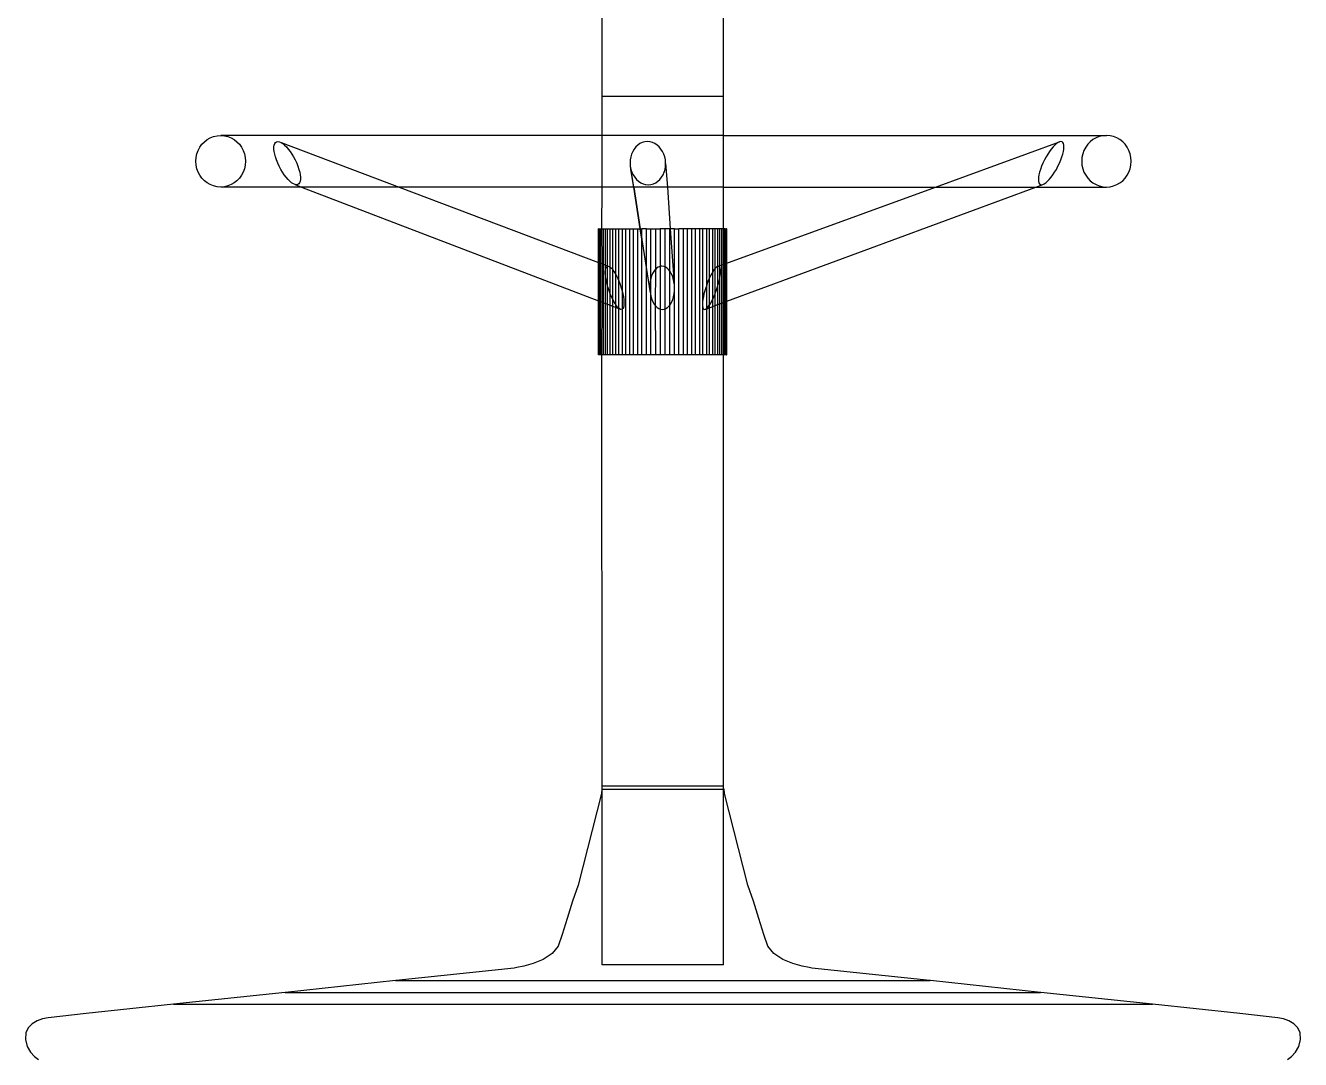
# Model space of a CAD drawing. Header units: millimetres. Extents: x -260 to 5539, y -1903 to 1459.
# Drawn here: x 5536.2066 to 5536.6686, y -1084.2406 to -1083.8659 of the extents above; entities that cross this region are included whole.
import ezdxf

# ---------------------------------------------------------------- set-up
doc = ezdxf.new("R2010")
doc.units = ezdxf.units.MM
doc.layers.add('0-COTAS', color=8, linetype='Continuous')

# ---------------------------------------------------------------- blocks, each defined once
blk = doc.blocks.new('DDD')
at = {"color": 6}
for p, q in [((4364.34638, -152.90085), (4364.34638, -152.57034)), ((4364.39044, -152.90085), (4364.39044, -152.57034)), ((4364.34638, -152.90085), (4364.39044, -152.90085)), ((4364.34638, -152.91509), (4364.34638, -152.90085)), ((4364.39044, -152.91509), (4364.39044, -152.90085)), ((4364.20142, -152.91831), (4364.20231, -152.91739)), ((4364.20231, -152.91739), (4364.20332, -152.9166)), ((4364.20332, -152.9166), (4364.20442, -152.91596)), ((4364.20442, -152.91596), (4364.20561, -152.91549)), ((4364.20561, -152.91549), (4364.20688, -152.91519)), ((4364.20688, -152.91519), (4364.20821, -152.91509)), ((4364.20821, -152.91509), (4364.20953, -152.91519)), ((4364.34638, -152.91509), (4364.20821, -152.91509)), ((4364.20953, -152.91519), (4364.2108, -152.91549)), ((4364.2108, -152.91549), (4364.21199, -152.91596)), ((4364.21199, -152.91596), (4364.2131, -152.9166)), ((4364.2131, -152.9166), (4364.2141, -152.91739)), ((4364.2141, -152.91739), (4364.21499, -152.91831)), ((4364.22809, -152.91765), (4364.22847, -152.9174)), ((4364.22847, -152.9174), (4364.22894, -152.91732)), ((4364.22894, -152.91732), (4364.22948, -152.9174)), ((4364.22948, -152.9174), (4364.23008, -152.91765)), ((4364.34638, -152.93379), (4364.34638, -152.91509)), ((4364.39044, -152.91509), (4364.34638, -152.91509)), ((4364.36188, -152.9174), (4364.36097, -152.91765)), ((4364.36283, -152.91732), (4364.36188, -152.9174)), ((4364.36378, -152.9174), (4364.36283, -152.91732)), ((4364.3647, -152.91765), (4364.36378, -152.9174)), ((4364.39044, -152.93379), (4364.39044, -152.91509)), ((4364.39044, -152.91509), (4364.52917, -152.91509)), ((4364.46718, -152.93379), (4364.51218, -152.9174)), ((4364.51218, -152.9174), (4364.51165, -152.91765)), ((4364.51266, -152.91732), (4364.51218, -152.9174)), ((4364.51307, -152.9174), (4364.51266, -152.91732)), ((4364.51338, -152.91765), (4364.51307, -152.9174)), ((4364.52328, -152.91739), (4364.52239, -152.91831)), ((4364.52428, -152.9166), (4364.52328, -152.91739)), ((4364.52539, -152.91596), (4364.52428, -152.9166)), ((4364.52658, -152.91549), (4364.52539, -152.91596)), ((4364.52785, -152.91519), (4364.52658, -152.91549)), ((4364.52917, -152.91509), (4364.52785, -152.91519)), ((4364.5305, -152.91519), (4364.52917, -152.91509)), ((4364.53177, -152.91549), (4364.5305, -152.91519)), ((4364.53296, -152.91596), (4364.53177, -152.91549)), ((4364.53407, -152.9166), (4364.53296, -152.91596)), ((4364.53507, -152.91739), (4364.53407, -152.9166)), ((4364.53596, -152.91831), (4364.53507, -152.91739)), ((4364.19932, -152.92306), (4364.1996, -152.92174)), ((4364.1996, -152.92174), (4364.20006, -152.9205)), ((4364.20006, -152.9205), (4364.20067, -152.91935)), ((4364.20067, -152.91935), (4364.20142, -152.91831)), ((4364.21499, -152.91831), (4364.21575, -152.91935)), ((4364.21575, -152.91935), (4364.21636, -152.9205)), ((4364.21636, -152.9205), (4364.21681, -152.92174)), ((4364.21681, -152.92174), (4364.2171, -152.92306)), ((4364.2275, -152.92001), (4364.22751, -152.91924)), ((4364.22759, -152.92088), (4364.2275, -152.92001)), ((4364.22751, -152.91924), (4364.22761, -152.91858)), ((4364.22777, -152.92184), (4364.22759, -152.92088)), ((4364.22761, -152.91858), (4364.2278, -152.91805)), ((4364.22804, -152.92288), (4364.22777, -152.92184)), ((4364.2278, -152.91805), (4364.22809, -152.91765)), ((4364.23008, -152.91765), (4364.2307, -152.91805)), ((4364.23008, -152.91765), (4364.27285, -152.93379)), ((4364.2307, -152.91805), (4364.23136, -152.91858)), ((4364.23136, -152.91858), (4364.23202, -152.91924)), ((4364.23202, -152.91924), (4364.2327, -152.92001)), ((4364.2327, -152.92001), (4364.23336, -152.92088)), ((4364.23336, -152.92088), (4364.23401, -152.92184)), ((4364.23401, -152.92184), (4364.23463, -152.92288)), ((4364.35707, -152.92184), (4364.35676, -152.92288)), ((4364.35749, -152.92088), (4364.35707, -152.92184)), ((4364.35801, -152.92001), (4364.35749, -152.92088)), ((4364.35864, -152.91924), (4364.35801, -152.92001)), ((4364.35934, -152.91858), (4364.35864, -152.91924)), ((4364.36013, -152.91805), (4364.35934, -152.91858)), ((4364.36097, -152.91765), (4364.36013, -152.91805)), ((4364.36556, -152.91805), (4364.3647, -152.91765)), ((4364.36637, -152.91858), (4364.36556, -152.91805)), ((4364.3671, -152.91924), (4364.36637, -152.91858)), ((4364.36775, -152.92001), (4364.3671, -152.91924)), ((4364.36831, -152.92088), (4364.36775, -152.92001)), ((4364.36877, -152.92184), (4364.36831, -152.92088)), ((4364.36912, -152.92288), (4364.36877, -152.92184)), ((4364.5079, -152.92184), (4364.50728, -152.92288)), ((4364.50853, -152.92088), (4364.5079, -152.92184)), ((4364.50918, -152.92001), (4364.50853, -152.92088)), ((4364.50983, -152.91924), (4364.50918, -152.92001)), ((4364.51046, -152.91858), (4364.50983, -152.91924)), ((4364.51107, -152.91805), (4364.51046, -152.91858)), ((4364.51165, -152.91765), (4364.51107, -152.91805)), ((4364.51305, -152.92288), (4364.51336, -152.92184)), ((4364.51336, -152.92184), (4364.51359, -152.92088)), ((4364.51361, -152.91805), (4364.51338, -152.91765)), ((4364.51359, -152.92088), (4364.51373, -152.92001)), ((4364.51374, -152.91858), (4364.51361, -152.91805)), ((4364.51373, -152.92001), (4364.51378, -152.91924)), ((4364.51378, -152.91924), (4364.51374, -152.91858)), ((4364.52057, -152.92174), (4364.52028, -152.92306)), ((4364.52102, -152.9205), (4364.52057, -152.92174)), ((4364.52164, -152.91935), (4364.52102, -152.9205)), ((4364.52239, -152.91831), (4364.52164, -152.91935)), ((4364.53671, -152.91935), (4364.53596, -152.91831)), ((4364.53733, -152.9205), (4364.53671, -152.91935)), ((4364.53778, -152.92174), (4364.53733, -152.9205)), ((4364.53806, -152.92306), (4364.53778, -152.92174)), ((4364.19922, -152.92444), (4364.19932, -152.92306)), ((4364.19932, -152.92582), (4364.19922, -152.92444)), ((4364.1996, -152.92714), (4364.19932, -152.92582)), ((4364.2171, -152.92582), (4364.21681, -152.92714)), ((4364.2171, -152.92306), (4364.21719, -152.92444)), ((4364.21719, -152.92444), (4364.2171, -152.92582)), ((4364.22841, -152.92398), (4364.22804, -152.92288)), ((4364.22887, -152.92514), (4364.22841, -152.92398)), ((4364.2294, -152.92629), (4364.22887, -152.92514)), ((4364.22998, -152.92739), (4364.2294, -152.92629)), ((4364.23463, -152.92288), (4364.23521, -152.92398)), ((4364.23521, -152.92398), (4364.23575, -152.92514)), ((4364.23575, -152.92514), (4364.23621, -152.92629)), ((4364.23621, -152.92629), (4364.23657, -152.92739)), ((4364.35658, -152.92398), (4364.35653, -152.92514)), ((4364.35653, -152.92514), (4364.35662, -152.92629)), ((4364.35676, -152.92288), (4364.35658, -152.92398)), ((4364.35662, -152.92629), (4364.35685, -152.92739)), ((4364.35662, -152.92629), (4364.3578, -152.93379)), ((4364.36934, -152.92398), (4364.36912, -152.92288)), ((4364.36921, -152.92739), (4364.36939, -152.92629)), ((4364.36944, -152.92514), (4364.36934, -152.92398)), ((4364.36939, -152.92629), (4364.36943, -152.92522)), ((4364.36943, -152.92522), (4364.36944, -152.92514)), ((4364.36943, -152.92522), (4364.37005, -152.93379)), ((4364.50565, -152.92629), (4364.50524, -152.92739)), ((4364.50613, -152.92514), (4364.50565, -152.92629)), ((4364.50669, -152.92398), (4364.50613, -152.92514)), ((4364.50728, -152.92288), (4364.50669, -152.92398)), ((4364.51101, -152.92739), (4364.5116, -152.92629)), ((4364.5116, -152.92629), (4364.51216, -152.92514)), ((4364.51216, -152.92514), (4364.51264, -152.92398)), ((4364.51264, -152.92398), (4364.51305, -152.92288)), ((4364.52028, -152.92306), (4364.52019, -152.92444)), ((4364.52019, -152.92444), (4364.52028, -152.92582)), ((4364.52028, -152.92582), (4364.52057, -152.92714)), ((4364.53778, -152.92714), (4364.53806, -152.92582)), ((4364.53816, -152.92444), (4364.53806, -152.92306)), ((4364.53806, -152.92582), (4364.53816, -152.92444)), ((4364.20006, -152.92838), (4364.1996, -152.92714)), ((4364.20067, -152.92953), (4364.20006, -152.92838)), ((4364.20142, -152.93057), (4364.20067, -152.92953)), ((4364.20231, -152.9315), (4364.20142, -152.93057)), ((4364.21499, -152.93057), (4364.2141, -152.9315)), ((4364.21575, -152.92953), (4364.21499, -152.93057)), ((4364.21636, -152.92838), (4364.21575, -152.92953)), ((4364.21681, -152.92714), (4364.21636, -152.92838)), ((4364.23061, -152.92843), (4364.22998, -152.92739)), ((4364.23125, -152.92939), (4364.23061, -152.92843)), ((4364.23192, -152.93026), (4364.23125, -152.92939)), ((4364.23259, -152.93104), (4364.23192, -152.93026)), ((4364.23326, -152.93169), (4364.23259, -152.93104)), ((4364.23657, -152.92739), (4364.23685, -152.92843)), ((4364.23685, -152.92843), (4364.23703, -152.92939)), ((4364.23711, -152.93104), (4364.237, -152.93169)), ((4364.23703, -152.92939), (4364.23711, -152.93026)), ((4364.23711, -152.93026), (4364.23711, -152.93104)), ((4364.35685, -152.92739), (4364.3572, -152.92843)), ((4364.35785, -152.93379), (4364.35685, -152.92739)), ((4364.3572, -152.92843), (4364.35765, -152.92939)), ((4364.35765, -152.92939), (4364.35821, -152.93026)), ((4364.35821, -152.93026), (4364.35887, -152.93104)), ((4364.35887, -152.93104), (4364.3596, -152.93169)), ((4364.36662, -152.93169), (4364.36733, -152.93104)), ((4364.36733, -152.93104), (4364.36795, -152.93026)), ((4364.36795, -152.93026), (4364.36848, -152.92939)), ((4364.36848, -152.92939), (4364.3689, -152.92843)), ((4364.3689, -152.92843), (4364.36921, -152.92739)), ((4364.50456, -152.93026), (4364.50451, -152.93104)), ((4364.50451, -152.93104), (4364.50455, -152.93169)), ((4364.5047, -152.92939), (4364.50456, -152.93026)), ((4364.50493, -152.92843), (4364.5047, -152.92939)), ((4364.50524, -152.92739), (4364.50493, -152.92843)), ((4364.50783, -152.93169), (4364.50846, -152.93104)), ((4364.50846, -152.93104), (4364.50911, -152.93026)), ((4364.50911, -152.93026), (4364.50975, -152.92939)), ((4364.50975, -152.92939), (4364.51039, -152.92843)), ((4364.51039, -152.92843), (4364.51101, -152.92739)), ((4364.52057, -152.92714), (4364.52102, -152.92838)), ((4364.52102, -152.92838), (4364.52164, -152.92953)), ((4364.52164, -152.92953), (4364.52239, -152.93057)), ((4364.52239, -152.93057), (4364.52328, -152.9315)), ((4364.53507, -152.9315), (4364.53596, -152.93057)), ((4364.53596, -152.93057), (4364.53671, -152.92953)), ((4364.53671, -152.92953), (4364.53733, -152.92838)), ((4364.53733, -152.92838), (4364.53778, -152.92714)), ((4364.20332, -152.93228), (4364.20231, -152.9315)), ((4364.20442, -152.93292), (4364.20332, -152.93228)), ((4364.20561, -152.93339), (4364.20442, -152.93292)), ((4364.20688, -152.93369), (4364.20561, -152.93339)), ((4364.20821, -152.93379), (4364.20688, -152.93369)), ((4364.20953, -152.93369), (4364.20821, -152.93379)), ((4364.23753, -152.93379), (4364.20821, -152.93379)), ((4364.2108, -152.93339), (4364.20953, -152.93369)), ((4364.21199, -152.93292), (4364.2108, -152.93339)), ((4364.2131, -152.93228), (4364.21199, -152.93292)), ((4364.2141, -152.9315), (4364.2131, -152.93228)), ((4364.23391, -152.93223), (4364.23326, -152.93169)), ((4364.23454, -152.93262), (4364.23391, -152.93223)), ((4364.23513, -152.93287), (4364.23454, -152.93262)), ((4364.23567, -152.93295), (4364.23513, -152.93287)), ((4364.23513, -152.93287), (4364.23753, -152.93379)), ((4364.23615, -152.93287), (4364.23567, -152.93295)), ((4364.23653, -152.93262), (4364.23615, -152.93287)), ((4364.23681, -152.93223), (4364.23653, -152.93262)), ((4364.237, -152.93169), (4364.23681, -152.93223)), ((4364.23753, -152.93379), (4364.34512, -152.97503)), ((4364.27285, -152.93379), (4364.23753, -152.93379)), ((4364.27285, -152.93379), (4364.34512, -152.9611)), ((4364.34638, -152.93379), (4364.27285, -152.93379)), ((4364.34636, -152.9489), (4364.34638, -152.93379)), ((4364.3578, -152.93379), (4364.34638, -152.93379)), ((4364.3578, -152.93379), (4364.36018, -152.9489)), ((4364.3578, -152.93379), (4364.35785, -152.93379)), ((4364.36021, -152.9489), (4364.35785, -152.93379)), ((4364.35785, -152.93379), (4364.36018, -152.9489)), ((4364.37005, -152.93379), (4364.35785, -152.93379)), ((4364.3596, -152.93169), (4364.3604, -152.93223)), ((4364.3604, -152.93223), (4364.36127, -152.93262)), ((4364.36127, -152.93262), (4364.36218, -152.93287)), ((4364.36218, -152.93287), (4364.36314, -152.93295)), ((4364.36314, -152.93295), (4364.36409, -152.93287)), ((4364.36409, -152.93287), (4364.36499, -152.93262)), ((4364.36499, -152.93262), (4364.36584, -152.93223)), ((4364.36584, -152.93223), (4364.36662, -152.93169)), ((4364.39044, -152.93379), (4364.37005, -152.93379)), ((4364.37005, -152.93379), (4364.37113, -152.9489)), ((4364.38858, -152.96245), (4364.46718, -152.93379)), ((4364.39044, -152.9489), (4364.39044, -152.93379)), ((4364.39044, -152.93379), (4364.46718, -152.93379)), ((4364.39163, -152.97518), (4364.50362, -152.93379)), ((4364.46718, -152.93379), (4364.50362, -152.93379)), ((4364.50362, -152.93379), (4364.50611, -152.93287)), ((4364.50362, -152.93379), (4364.52917, -152.93379)), ((4364.50455, -152.93169), (4364.50468, -152.93223)), ((4364.50468, -152.93223), (4364.5049, -152.93262)), ((4364.5049, -152.93262), (4364.50522, -152.93287)), ((4364.50522, -152.93287), (4364.50562, -152.93295)), ((4364.50562, -152.93295), (4364.50611, -152.93287)), ((4364.50611, -152.93287), (4364.50664, -152.93262)), ((4364.50664, -152.93262), (4364.50722, -152.93223)), ((4364.50722, -152.93223), (4364.50783, -152.93169)), ((4364.52328, -152.9315), (4364.52428, -152.93228)), ((4364.52428, -152.93228), (4364.52539, -152.93292)), ((4364.52539, -152.93292), (4364.52658, -152.93339)), ((4364.52658, -152.93339), (4364.52785, -152.93369)), ((4364.52785, -152.93369), (4364.52917, -152.93379)), ((4364.52917, -152.93379), (4364.5305, -152.93369)), ((4364.5305, -152.93369), (4364.53177, -152.93339)), ((4364.53177, -152.93339), (4364.53296, -152.93292)), ((4364.53296, -152.93292), (4364.53407, -152.93228)), ((4364.53407, -152.93228), (4364.53507, -152.9315)), ((4364.34524, -152.9489), (4364.34512, -152.9489)), ((4364.34512, -152.9611), (4364.34512, -152.9489)), ((4364.34524, -152.9489), (4364.3455, -152.9489)), ((4364.34524, -152.96114), (4364.34524, -152.9489)), ((4364.3455, -152.9489), (4364.34584, -152.9489)), ((4364.3455, -152.96124), (4364.3455, -152.9489)), ((4364.34584, -152.9489), (4364.34636, -152.9489)), ((4364.34584, -152.96137), (4364.34584, -152.9489)), ((4364.34636, -152.9489), (4364.3469, -152.9489)), ((4364.34638, -152.96157), (4364.34636, -152.9489)), ((4364.3469, -152.9489), (4364.34766, -152.9489)), ((4364.3469, -152.96177), (4364.3469, -152.9489)), ((4364.34766, -152.9489), (4364.34838, -152.9489)), ((4364.34766, -152.96206), (4364.34766, -152.9489)), ((4364.34838, -152.9489), (4364.34935, -152.9489)), ((4364.34838, -152.96233), (4364.34838, -152.9489)), ((4364.34934, -152.96278), (4364.34935, -152.9489)), ((4364.34935, -152.9489), (4364.35024, -152.9489)), ((4364.35024, -152.9489), (4364.35141, -152.9489)), ((4364.35024, -152.96371), (4364.35024, -152.9489)), ((4364.35141, -152.9489), (4364.35245, -152.9489)), ((4364.35141, -152.96557), (4364.35141, -152.9489)), ((4364.35245, -152.9489), (4364.35379, -152.9489)), ((4364.35245, -152.96777), (4364.35245, -152.9489)), ((4364.35379, -152.9489), (4364.35497, -152.9489)), ((4364.35379, -152.97192), (4364.35379, -152.9489)), ((4364.35497, -152.99464), (4364.35497, -152.9489)), ((4364.35497, -152.9489), (4364.35647, -152.9489)), ((4364.35647, -152.99464), (4364.35647, -152.9489)), ((4364.35647, -152.9489), (4364.35776, -152.9489)), ((4364.35776, -152.99464), (4364.35776, -152.9489)), ((4364.35776, -152.9489), (4364.35938, -152.9489)), ((4364.35938, -152.99464), (4364.35938, -152.9489)), ((4364.35938, -152.9489), (4364.36018, -152.9489)), ((4364.36018, -152.9489), (4364.36021, -152.9489)), ((4364.36018, -152.9489), (4364.36081, -152.95272)), ((4364.36021, -152.9489), (4364.36081, -152.9489)), ((4364.36081, -152.95272), (4364.36021, -152.9489)), ((4364.36252, -152.9489), (4364.36081, -152.9489)), ((4364.36081, -152.95272), (4364.36081, -152.9489)), ((4364.36252, -152.9489), (4364.36406, -152.9489)), ((4364.36252, -152.96368), (4364.36252, -152.9489)), ((4364.36406, -152.9489), (4364.36582, -152.9489)), ((4364.36406, -152.96693), (4364.36406, -152.9489)), ((4364.36582, -152.9489), (4364.36748, -152.9489)), ((4364.36582, -152.96352), (4364.36582, -152.9489)), ((4364.36927, -152.9489), (4364.36748, -152.9489)), ((4364.36748, -152.9489), (4364.36748, -152.96252)), ((4364.37092, -152.9489), (4364.36927, -152.9489)), ((4364.36927, -152.96275), (4364.36927, -152.9489)), ((4364.37113, -152.9489), (4364.37092, -152.9489)), ((4364.37092, -152.96424), (4364.37092, -152.9489)), ((4364.37269, -152.9489), (4364.37113, -152.9489)), ((4364.37113, -152.9489), (4364.37256, -152.96888)), ((4364.37269, -152.99464), (4364.37269, -152.9489)), ((4364.37269, -152.9489), (4364.37423, -152.9489)), ((4364.37423, -152.99464), (4364.37423, -152.9489)), ((4364.37594, -152.9489), (4364.37423, -152.9489)), ((4364.37594, -152.99464), (4364.37594, -152.9489)), ((4364.37736, -152.9489), (4364.37594, -152.9489)), ((4364.37736, -152.99464), (4364.37736, -152.9489)), ((4364.37898, -152.9489), (4364.37736, -152.9489)), ((4364.37898, -152.99464), (4364.37898, -152.9489)), ((4364.38028, -152.9489), (4364.37898, -152.9489)), ((4364.38028, -152.99464), (4364.38028, -152.9489)), ((4364.38178, -152.9489), (4364.38028, -152.9489)), ((4364.38178, -152.99464), (4364.38178, -152.9489)), ((4364.38296, -152.9489), (4364.38178, -152.9489)), ((4364.38296, -152.97441), (4364.38296, -152.9489)), ((4364.3843, -152.9489), (4364.38296, -152.9489)), ((4364.38534, -152.9489), (4364.3843, -152.9489)), ((4364.3843, -152.9693), (4364.3843, -152.9489)), ((4364.38651, -152.9489), (4364.38534, -152.9489)), ((4364.38534, -152.96673), (4364.38534, -152.9489)), ((4364.3874, -152.9489), (4364.38651, -152.9489)), ((4364.38651, -152.96451), (4364.38651, -152.9489)), ((4364.3874, -152.96326), (4364.3874, -152.9489)), ((4364.38837, -152.9489), (4364.3874, -152.9489)), ((4364.38909, -152.9489), (4364.38837, -152.9489)), ((4364.38837, -152.9625), (4364.38837, -152.9489)), ((4364.38984, -152.9489), (4364.38909, -152.9489)), ((4364.38909, -152.96222), (4364.38909, -152.9489)), ((4364.39039, -152.9489), (4364.38984, -152.9489)), ((4364.38984, -152.97584), (4364.38984, -152.9489)), ((4364.39044, -152.9489), (4364.39039, -152.9489)), ((4364.39039, -152.97564), (4364.39039, -152.9489)), ((4364.3909, -152.9489), (4364.39044, -152.9489)), ((4364.39044, -152.97562), (4364.39044, -152.9489)), ((4364.3909, -152.9489), (4364.39125, -152.9489)), ((4364.3909, -152.97545), (4364.3909, -152.9489)), ((4364.39151, -152.9489), (4364.39125, -152.9489)), ((4364.39125, -152.97532), (4364.39125, -152.9489)), ((4364.39151, -152.9489), (4364.39163, -152.9489)), ((4364.39151, -152.97523), (4364.39151, -152.9489)), ((4364.39163, -152.97518), (4364.39163, -152.9489)), ((4364.36081, -152.95286), (4364.36081, -152.95272)), ((4364.36081, -152.99464), (4364.36081, -152.95286)), ((4364.36081, -152.95286), (4364.36214, -152.96136)), ((4364.34512, -152.97503), (4364.34512, -152.9611)), ((4364.34512, -152.9611), (4364.34524, -152.96114)), ((4364.34524, -152.97508), (4364.34524, -152.96114)), ((4364.34524, -152.96114), (4364.3455, -152.96124)), ((4364.3455, -152.97518), (4364.3455, -152.96124)), ((4364.3455, -152.96124), (4364.34584, -152.96137)), ((4364.34584, -152.97531), (4364.34584, -152.96137)), ((4364.34584, -152.96137), (4364.34638, -152.96157)), ((4364.34638, -152.97552), (4364.34638, -152.96157)), ((4364.34638, -152.96157), (4364.3469, -152.96177)), ((4364.3469, -152.97572), (4364.3469, -152.96177)), ((4364.3469, -152.96177), (4364.34766, -152.96206)), ((4364.34763, -152.96371), (4364.34766, -152.96206)), ((4364.34763, -152.96371), (4364.34776, -152.96318)), ((4364.34766, -152.96206), (4364.34838, -152.96233)), ((4364.34776, -152.96318), (4364.34796, -152.96278)), ((4364.34796, -152.96278), (4364.34822, -152.96254)), ((4364.34822, -152.96254), (4364.34838, -152.96249)), ((4364.34838, -152.96249), (4364.34838, -152.96233)), ((4364.34838, -152.96233), (4364.34893, -152.96254)), ((4364.34838, -152.96249), (4364.34855, -152.96245)), ((4364.34838, -152.96967), (4364.34838, -152.96249)), ((4364.34855, -152.96245), (4364.34893, -152.96254)), ((4364.34893, -152.96254), (4364.34934, -152.96278)), ((4364.34934, -152.96278), (4364.34978, -152.96318)), ((4364.34935, -152.97255), (4364.34934, -152.96278)), ((4364.34978, -152.96318), (4364.35024, -152.96371)), ((4364.36214, -152.96136), (4364.36252, -152.96368)), ((4364.36252, -152.96373), (4364.36252, -152.96368)), ((4364.36582, -152.96352), (4364.36562, -152.96371)), ((4364.36581, -152.97687), (4364.36582, -152.96352)), ((4364.36617, -152.96318), (4364.36582, -152.96352)), ((4364.36676, -152.96278), (4364.36617, -152.96318)), ((4364.36739, -152.96254), (4364.36676, -152.96278)), ((4364.36748, -152.96252), (4364.36739, -152.96254)), ((4364.36805, -152.96245), (4364.36748, -152.96252)), ((4364.36748, -152.96252), (4364.36748, -152.978)), ((4364.36872, -152.96254), (4364.36805, -152.96245)), ((4364.36927, -152.96275), (4364.36872, -152.96254)), ((4364.36935, -152.96278), (4364.36927, -152.96275)), ((4364.36927, -152.97791), (4364.36927, -152.96275)), ((4364.36996, -152.96318), (4364.36935, -152.96278)), ((4364.37052, -152.96371), (4364.36996, -152.96318)), ((4364.3874, -152.96326), (4364.38703, -152.96371)), ((4364.38746, -152.96318), (4364.3874, -152.96326)), ((4364.3874, -152.97241), (4364.3874, -152.96326)), ((4364.38787, -152.96278), (4364.38746, -152.96318)), ((4364.38824, -152.96254), (4364.38787, -152.96278)), ((4364.38837, -152.9625), (4364.38824, -152.96254)), ((4364.38858, -152.96245), (4364.38837, -152.9625)), ((4364.38837, -152.9696), (4364.38837, -152.9625)), ((4364.38886, -152.96254), (4364.38858, -152.96245)), ((4364.38908, -152.96278), (4364.38886, -152.96254)), ((4364.38908, -152.96278), (4364.38909, -152.96222)), ((4364.38909, -152.96283), (4364.38908, -152.96278)), ((4364.38923, -152.96318), (4364.38909, -152.96283)), ((4364.38909, -152.96658), (4364.38909, -152.96283)), ((4364.38931, -152.96371), (4364.38923, -152.96318)), ((4364.34757, -152.96437), (4364.34763, -152.96371)), ((4364.34757, -152.96515), (4364.34757, -152.96437)), ((4364.34763, -152.96602), (4364.34757, -152.96515)), ((4364.34763, -152.96602), (4364.34763, -152.96371)), ((4364.34766, -152.9662), (4364.34763, -152.96602)), ((4364.34777, -152.96699), (4364.34766, -152.9662)), ((4364.34766, -152.976), (4364.34766, -152.9662)), ((4364.34796, -152.96803), (4364.34777, -152.96699)), ((4364.34823, -152.96913), (4364.34796, -152.96803)), ((4364.35024, -152.96371), (4364.35071, -152.96437)), ((4364.35024, -152.97453), (4364.35024, -152.96371)), ((4364.35071, -152.96437), (4364.35118, -152.96515)), ((4364.35118, -152.96515), (4364.35141, -152.96557)), ((4364.35141, -152.96557), (4364.35165, -152.96602)), ((4364.35141, -152.9765), (4364.35141, -152.96557)), ((4364.35165, -152.96602), (4364.35211, -152.96699)), ((4364.35211, -152.96699), (4364.35245, -152.96777)), ((4364.35245, -152.96777), (4364.35256, -152.96803)), ((4364.35245, -152.97769), (4364.35245, -152.96777)), ((4364.35256, -152.96803), (4364.35297, -152.96913)), ((4364.36252, -152.99464), (4364.36252, -152.96373)), ((4364.36252, -152.96373), (4364.36373, -152.97145)), ((4364.36383, -152.96803), (4364.3637, -152.96913)), ((4364.36404, -152.96699), (4364.36383, -152.96803)), ((4364.36406, -152.96693), (4364.36404, -152.96699)), ((4364.36406, -152.97328), (4364.36404, -152.96699)), ((4364.36433, -152.96602), (4364.36406, -152.96693)), ((4364.3647, -152.96515), (4364.36433, -152.96602)), ((4364.36513, -152.96437), (4364.3647, -152.96515)), ((4364.36562, -152.96371), (4364.36513, -152.96437)), ((4364.37092, -152.96424), (4364.37052, -152.96371)), ((4364.37103, -152.96437), (4364.37092, -152.96424)), ((4364.37092, -152.97657), (4364.37092, -152.96424)), ((4364.37148, -152.96515), (4364.37103, -152.96437)), ((4364.37187, -152.96602), (4364.37148, -152.96515)), ((4364.37219, -152.96699), (4364.37187, -152.96602)), ((4364.37243, -152.96803), (4364.37219, -152.96699)), ((4364.37256, -152.96888), (4364.37243, -152.96803)), ((4364.38478, -152.96803), (4364.38436, -152.96913)), ((4364.38522, -152.96699), (4364.38478, -152.96803)), ((4364.38534, -152.96673), (4364.38522, -152.96699)), ((4364.38567, -152.96602), (4364.38534, -152.96673)), ((4364.38534, -152.9765), (4364.38534, -152.96673)), ((4364.38613, -152.96515), (4364.38567, -152.96602)), ((4364.38651, -152.96451), (4364.38613, -152.96515)), ((4364.38658, -152.96437), (4364.38651, -152.96451)), ((4364.38651, -152.97444), (4364.38651, -152.96451)), ((4364.38703, -152.96371), (4364.38658, -152.96437)), ((4364.38851, -152.96913), (4364.3888, -152.96803)), ((4364.3888, -152.96803), (4364.38902, -152.96699)), ((4364.38902, -152.96699), (4364.38909, -152.96658)), ((4364.38909, -152.96658), (4364.38919, -152.96602)), ((4364.38909, -152.97612), (4364.38909, -152.96658)), ((4364.38919, -152.96602), (4364.38929, -152.96515)), ((4364.38929, -152.96515), (4364.38934, -152.96437)), ((4364.38934, -152.96437), (4364.38931, -152.96371)), ((4364.34838, -152.96967), (4364.34823, -152.96913)), ((4364.34856, -152.97029), (4364.34838, -152.96967)), ((4364.34838, -152.97628), (4364.34838, -152.96967)), ((4364.34894, -152.97145), (4364.34856, -152.97029)), ((4364.34935, -152.97255), (4364.34894, -152.97145)), ((4364.3498, -152.97359), (4364.34935, -152.97255)), ((4364.34935, -152.97665), (4364.34935, -152.97255)), ((4364.35297, -152.96913), (4364.35335, -152.97029)), ((4364.35335, -152.97029), (4364.35368, -152.97145)), ((4364.35368, -152.97145), (4364.35379, -152.97192)), ((4364.35379, -152.97192), (4364.35395, -152.97255)), ((4364.35379, -152.97795), (4364.35379, -152.97192)), ((4364.35395, -152.97255), (4364.35414, -152.97359)), ((4364.3637, -152.96913), (4364.36367, -152.97029)), ((4364.36367, -152.97029), (4364.36373, -152.97145)), ((4364.36373, -152.97145), (4364.36389, -152.97255)), ((4364.36389, -152.97255), (4364.36406, -152.97328)), ((4364.37228, -152.97359), (4364.3725, -152.97255)), ((4364.3725, -152.97255), (4364.37262, -152.97145)), ((4364.37259, -152.96913), (4364.37256, -152.96888)), ((4364.37266, -152.97029), (4364.37259, -152.96913)), ((4364.37262, -152.97145), (4364.37266, -152.97029)), ((4364.38332, -152.97255), (4364.3831, -152.97359)), ((4364.38361, -152.97145), (4364.38332, -152.97255)), ((4364.38396, -152.97029), (4364.38361, -152.97145)), ((4364.3843, -152.9693), (4364.38396, -152.97029)), ((4364.38436, -152.96913), (4364.3843, -152.9693)), ((4364.3843, -152.97775), (4364.3843, -152.9693)), ((4364.3869, -152.97359), (4364.38734, -152.97255)), ((4364.38734, -152.97255), (4364.3874, -152.97241)), ((4364.3874, -152.97241), (4364.38776, -152.97145)), ((4364.3874, -152.97675), (4364.3874, -152.97241)), ((4364.38776, -152.97145), (4364.38816, -152.97029)), ((4364.38816, -152.97029), (4364.38837, -152.9696)), ((4364.38837, -152.9696), (4364.38851, -152.96913)), ((4364.38837, -152.97639), (4364.38837, -152.9696)), ((4364.34512, -152.99464), (4364.34512, -152.97503)), ((4364.34512, -152.97503), (4364.34524, -152.97508)), ((4364.34524, -152.99464), (4364.34524, -152.97508)), ((4364.34524, -152.97508), (4364.3455, -152.97518)), ((4364.3455, -152.99464), (4364.3455, -152.97518)), ((4364.3455, -152.97518), (4364.34584, -152.97531)), ((4364.34584, -152.99464), (4364.34584, -152.97531)), ((4364.34584, -152.97531), (4364.34638, -152.97552)), ((4364.34636, -152.99464), (4364.34638, -152.97552)), ((4364.34638, -152.97552), (4364.3469, -152.97572)), ((4364.3469, -152.99464), (4364.3469, -152.97572)), ((4364.3469, -152.97572), (4364.34766, -152.976)), ((4364.34766, -152.99464), (4364.34766, -152.976)), ((4364.34766, -152.976), (4364.34838, -152.97628)), ((4364.34838, -152.99464), (4364.34838, -152.97628)), ((4364.34838, -152.97628), (4364.34935, -152.97665)), ((4364.34935, -152.99464), (4364.34935, -152.97665)), ((4364.34935, -152.97665), (4364.35024, -152.97699)), ((4364.35024, -152.97453), (4364.3498, -152.97359)), ((4364.35026, -152.97456), (4364.35024, -152.97453)), ((4364.35024, -152.97699), (4364.35026, -152.97456)), ((4364.35024, -152.99464), (4364.35024, -152.97699)), ((4364.35024, -152.97699), (4364.35141, -152.97744)), ((4364.35073, -152.97543), (4364.35026, -152.97456)), ((4364.3512, -152.97621), (4364.35073, -152.97543)), ((4364.35141, -152.9765), (4364.3512, -152.97621)), ((4364.35167, -152.97687), (4364.35141, -152.9765)), ((4364.35141, -152.97744), (4364.35141, -152.9765)), ((4364.35141, -152.99464), (4364.35141, -152.97744)), ((4364.35141, -152.97744), (4364.35245, -152.97784)), ((4364.35213, -152.9774), (4364.35167, -152.97687)), ((4364.35245, -152.97769), (4364.35213, -152.9774)), ((4364.35415, -152.9774), (4364.35395, -152.9778)), ((4364.35414, -152.97359), (4364.35428, -152.97456)), ((4364.35428, -152.97687), (4364.35415, -152.9774)), ((4364.35428, -152.97456), (4364.35434, -152.97543)), ((4364.35434, -152.97621), (4364.35428, -152.97687)), ((4364.35434, -152.97543), (4364.35434, -152.97621)), ((4364.36406, -152.97328), (4364.36413, -152.97359)), ((4364.36406, -152.99464), (4364.36406, -152.97328)), ((4364.36413, -152.97359), (4364.36445, -152.97456)), ((4364.36445, -152.97456), (4364.36484, -152.97543)), ((4364.36484, -152.97543), (4364.3653, -152.97621)), ((4364.3653, -152.97621), (4364.36581, -152.97687)), ((4364.36581, -152.97687), (4364.36637, -152.9774)), ((4364.36582, -152.99464), (4364.36581, -152.97687)), ((4364.36637, -152.9774), (4364.36697, -152.9778)), ((4364.36956, -152.9778), (4364.37015, -152.9774)), ((4364.37015, -152.9774), (4364.3707, -152.97687)), ((4364.3707, -152.97687), (4364.37092, -152.97657)), ((4364.37092, -152.97657), (4364.37119, -152.97621)), ((4364.37092, -152.99464), (4364.37092, -152.97657)), ((4364.37119, -152.97621), (4364.37163, -152.97543)), ((4364.37163, -152.97543), (4364.37199, -152.97456)), ((4364.37199, -152.97456), (4364.37228, -152.97359)), ((4364.38283, -152.97543), (4364.38278, -152.97621)), ((4364.38278, -152.97621), (4364.38281, -152.97687)), ((4364.38281, -152.97687), (4364.38289, -152.9774)), ((4364.38293, -152.97456), (4364.38283, -152.97543)), ((4364.38289, -152.9774), (4364.38296, -152.97757)), ((4364.38296, -152.97441), (4364.38293, -152.97456)), ((4364.3831, -152.97359), (4364.38296, -152.97441)), ((4364.38296, -152.97757), (4364.38296, -152.97441)), ((4364.3843, -152.97775), (4364.38466, -152.9774)), ((4364.3843, -152.97789), (4364.38534, -152.97751)), ((4364.38466, -152.9774), (4364.38509, -152.97687)), ((4364.38509, -152.97687), (4364.38534, -152.9765)), ((4364.38534, -152.9765), (4364.38554, -152.97621)), ((4364.38534, -152.97751), (4364.38534, -152.9765)), ((4364.38534, -152.97751), (4364.38651, -152.97707)), ((4364.38534, -152.99464), (4364.38534, -152.97751)), ((4364.38554, -152.97621), (4364.38599, -152.97543)), ((4364.38599, -152.97543), (4364.38645, -152.97456)), ((4364.38645, -152.97456), (4364.38651, -152.97444)), ((4364.38651, -152.97444), (4364.3869, -152.97359)), ((4364.38651, -152.97707), (4364.38651, -152.97444)), ((4364.38651, -152.97707), (4364.3874, -152.97675)), ((4364.38651, -152.99464), (4364.38651, -152.97707)), ((4364.3874, -152.97675), (4364.38837, -152.97639)), ((4364.3874, -152.99464), (4364.3874, -152.97675)), ((4364.38837, -152.97639), (4364.38909, -152.97612)), ((4364.38837, -152.99464), (4364.38837, -152.97639)), ((4364.38909, -152.97612), (4364.38984, -152.97584)), ((4364.38909, -152.99464), (4364.38909, -152.97612)), ((4364.38984, -152.97584), (4364.39039, -152.97564)), ((4364.38984, -152.99464), (4364.38984, -152.97584)), ((4364.39039, -152.97564), (4364.39044, -152.97562)), ((4364.39039, -152.99464), (4364.39039, -152.97564)), ((4364.39044, -152.97562), (4364.3909, -152.97545)), ((4364.39044, -152.99464), (4364.39044, -152.97562)), ((4364.3909, -152.97545), (4364.39125, -152.97532)), ((4364.3909, -152.99464), (4364.3909, -152.97545)), ((4364.39125, -152.97532), (4364.39151, -152.97523)), ((4364.39125, -152.99464), (4364.39125, -152.97532)), ((4364.39151, -152.97523), (4364.39163, -152.97518)), ((4364.39151, -152.99464), (4364.39151, -152.97523)), ((4364.39163, -152.99464), (4364.39163, -152.97518)), ((4364.35257, -152.9778), (4364.35245, -152.97769)), ((4364.35245, -152.97784), (4364.35245, -152.97769)), ((4364.35245, -152.99464), (4364.35245, -152.97784)), ((4364.35245, -152.97784), (4364.35298, -152.97805)), ((4364.35298, -152.97805), (4364.35257, -152.9778)), ((4364.35336, -152.97813), (4364.35298, -152.97805)), ((4364.35369, -152.97805), (4364.35336, -152.97813)), ((4364.35379, -152.97795), (4364.35369, -152.97805)), ((4364.35395, -152.9778), (4364.35379, -152.97795)), ((4364.35379, -152.99464), (4364.35379, -152.97795)), ((4364.36697, -152.9778), (4364.36748, -152.978)), ((4364.36748, -152.978), (4364.36761, -152.97805)), ((4364.36748, -152.978), (4364.36748, -152.99464)), ((4364.36761, -152.97805), (4364.36827, -152.97813)), ((4364.36827, -152.97813), (4364.36893, -152.97805)), ((4364.36893, -152.97805), (4364.36927, -152.97791)), ((4364.36927, -152.97791), (4364.36956, -152.9778)), ((4364.36927, -152.99464), (4364.36927, -152.97791)), ((4364.38296, -152.97757), (4364.38304, -152.9778)), ((4364.38296, -152.99464), (4364.38296, -152.97757)), ((4364.38304, -152.9778), (4364.38326, -152.97805)), ((4364.38326, -152.97805), (4364.38354, -152.97813)), ((4364.38354, -152.97813), (4364.38388, -152.97805)), ((4364.38388, -152.97805), (4364.38425, -152.9778)), ((4364.38388, -152.97805), (4364.3843, -152.97789)), ((4364.38425, -152.9778), (4364.3843, -152.97775)), ((4364.3843, -152.97789), (4364.3843, -152.97775)), ((4364.3843, -152.99464), (4364.3843, -152.97789)), ((4364.34524, -152.99464), (4364.34512, -152.99464)), ((4364.3455, -152.99464), (4364.34524, -152.99464)), ((4364.34584, -152.99464), (4364.3455, -152.99464)), ((4364.34636, -152.99464), (4364.34584, -152.99464)), ((4364.3469, -152.99464), (4364.34636, -152.99464)), ((4364.34638, -153.15085), (4364.34636, -152.99464)), ((4364.34766, -152.99464), (4364.3469, -152.99464)), ((4364.34838, -152.99464), (4364.34766, -152.99464)), ((4364.34935, -152.99464), (4364.34838, -152.99464)), ((4364.35024, -152.99464), (4364.34935, -152.99464)), ((4364.35141, -152.99464), (4364.35024, -152.99464)), ((4364.35245, -152.99464), (4364.35141, -152.99464)), ((4364.35379, -152.99464), (4364.35245, -152.99464)), ((4364.35497, -152.99464), (4364.35379, -152.99464)), ((4364.35647, -152.99464), (4364.35497, -152.99464)), ((4364.35776, -152.99464), (4364.35647, -152.99464)), ((4364.35938, -152.99464), (4364.35776, -152.99464)), ((4364.36081, -152.99464), (4364.35938, -152.99464)), ((4364.36252, -152.99464), (4364.36081, -152.99464)), ((4364.36406, -152.99464), (4364.36252, -152.99464)), ((4364.36582, -152.99464), (4364.36406, -152.99464)), ((4364.36748, -152.99464), (4364.36582, -152.99464)), ((4364.36927, -152.99464), (4364.36748, -152.99464)), ((4364.37092, -152.99464), (4364.36927, -152.99464)), ((4364.37269, -152.99464), (4364.37092, -152.99464)), ((4364.37423, -152.99464), (4364.37269, -152.99464)), ((4364.37594, -152.99464), (4364.37423, -152.99464)), ((4364.37736, -152.99464), (4364.37594, -152.99464)), ((4364.37898, -152.99464), (4364.37736, -152.99464)), ((4364.38028, -152.99464), (4364.37898, -152.99464)), ((4364.38178, -152.99464), (4364.38028, -152.99464)), ((4364.38296, -152.99464), (4364.38178, -152.99464)), ((4364.3843, -152.99464), (4364.38296, -152.99464)), ((4364.38534, -152.99464), (4364.3843, -152.99464)), ((4364.38651, -152.99464), (4364.38534, -152.99464)), ((4364.3874, -152.99464), (4364.38651, -152.99464)), ((4364.38837, -152.99464), (4364.3874, -152.99464)), ((4364.38909, -152.99464), (4364.38837, -152.99464)), ((4364.38984, -152.99464), (4364.38909, -152.99464)), ((4364.39039, -152.99464), (4364.38984, -152.99464)), ((4364.39044, -152.99464), (4364.39039, -152.99464)), ((4364.3909, -152.99464), (4364.39044, -152.99464)), ((4364.39044, -153.15085), (4364.39044, -152.99464)), ((4364.39125, -152.99464), (4364.3909, -152.99464)), ((4364.39151, -152.99464), (4364.39125, -152.99464)), ((4364.39151, -152.99464), (4364.39163, -152.99464)), ((4364.3463, -153.15196), (4364.34614, -153.15361)), ((4364.3463, -153.15196), (4364.34638, -153.15196)), ((4364.39044, -153.15085), (4364.34638, -153.15085)), ((4364.34638, -153.15196), (4364.34638, -153.15085)), ((4364.34638, -153.21568), (4364.34638, -153.15196)), ((4364.34638, -153.15196), (4364.39043, -153.15196)), ((4364.34652, -153.15196), (4364.36847, -153.15196)), ((4364.39043, -153.15196), (4364.39044, -153.15085)), ((4364.39044, -153.21568), (4364.39043, -153.15196)), ((4364.39064, -153.15196), (4364.39043, -153.15196)), ((4364.39081, -153.15361), (4364.39064, -153.15196)), ((4364.34614, -153.15361), (4364.33773, -153.18673)), ((4364.39921, -153.18673), (4364.39081, -153.15361)), ((4364.33773, -153.18673), (4364.33563, -153.19253)), ((4364.40132, -153.19253), (4364.39921, -153.18673)), ((4364.33563, -153.19253), (4364.33371, -153.19884)), ((4364.40323, -153.19884), (4364.40132, -153.19253)), ((4364.33371, -153.19884), (4364.33197, -153.20463)), ((4364.40498, -153.20463), (4364.40323, -153.19884)), ((4364.33197, -153.20463), (4364.3305, -153.20885)), ((4364.40645, -153.20885), (4364.40498, -153.20463)), ((4364.3283, -153.21158), (4364.32505, -153.21367)), ((4364.3305, -153.20885), (4364.3283, -153.21158)), ((4364.40865, -153.21158), (4364.40645, -153.20885)), ((4364.4119, -153.21367), (4364.40865, -153.21158)), ((4364.31451, -153.21685), (4364.27173, -153.22138)), ((4364.31549, -153.21668), (4364.31451, -153.21685)), ((4364.31801, -153.21615), (4364.31549, -153.21668)), ((4364.32141, -153.21516), (4364.31801, -153.21615)), ((4364.32505, -153.21367), (4364.32141, -153.21516)), ((4364.39044, -153.21568), (4364.34638, -153.21568)), ((4364.41554, -153.21516), (4364.4119, -153.21367)), ((4364.41894, -153.21615), (4364.41554, -153.21516)), ((4364.42145, -153.21668), (4364.41894, -153.21615)), ((4364.42243, -153.21685), (4364.42145, -153.21668)), ((4364.46522, -153.22138), (4364.42243, -153.21685)), ((4364.27158, -153.22138), (4364.23171, -153.22563)), ((4364.27158, -153.22138), (4364.27173, -153.22138)), ((4364.27173, -153.22138), (4364.46522, -153.22138)), ((4364.46537, -153.22138), (4364.46522, -153.22138)), ((4364.50524, -153.22563), (4364.46537, -153.22138)), ((4364.23151, -153.22563), (4364.19112, -153.22992)), ((4364.23151, -153.22563), (4364.23171, -153.22563)), ((4364.23171, -153.22563), (4364.50524, -153.22563)), ((4364.50544, -153.22563), (4364.50524, -153.22563)), ((4364.54583, -153.22992), (4364.50544, -153.22563)), ((4364.19112, -153.22992), (4364.15948, -153.23331)), ((4364.19112, -153.22992), (4364.54583, -153.22992)), ((4364.57747, -153.23331), (4364.54583, -153.22992)), ((4364.14169, -153.23595), (4364.1399, -153.23699)), ((4364.14367, -153.23526), (4364.14169, -153.23595)), ((4364.14564, -153.23485), (4364.14367, -153.23526)), ((4364.15948, -153.23331), (4364.14564, -153.23485)), ((4364.59131, -153.23485), (4364.57747, -153.23331)), ((4364.59328, -153.23526), (4364.59131, -153.23485)), ((4364.59526, -153.23595), (4364.59328, -153.23526)), ((4364.59705, -153.23699), (4364.59526, -153.23595)), ((4364.13761, -153.24034), (4364.13747, -153.24277)), ((4364.13848, -153.23843), (4364.13761, -153.24034)), ((4364.1399, -153.23699), (4364.13848, -153.23843)), ((4364.59847, -153.23843), (4364.59705, -153.23699)), ((4364.59934, -153.24034), (4364.59847, -153.23843)), ((4364.59948, -153.24277), (4364.59934, -153.24034)), ((4364.13747, -153.24277), (4364.13813, -153.24525)), ((4364.13813, -153.24525), (4364.13933, -153.24728)), ((4364.59762, -153.24728), (4364.59882, -153.24525)), ((4364.59882, -153.24525), (4364.59948, -153.24277)), ((4364.13933, -153.24728), (4364.14077, -153.24884)), ((4364.14077, -153.24884), (4364.14217, -153.24996)), ((4364.59478, -153.24996), (4364.59618, -153.24884)), ((4364.59618, -153.24884), (4364.59762, -153.24728))]:
    blk.add_line(p, q, dxfattribs=at)

msp = doc.modelspace()

# ---------------------------------------------------------------- block references
at = {"layer": '0-COTAS', "color": 2}
msp.add_blockref('DDD', (1172.06916, -930.99067), dxfattribs=at)

doc.saveas('drawing.dxf')
